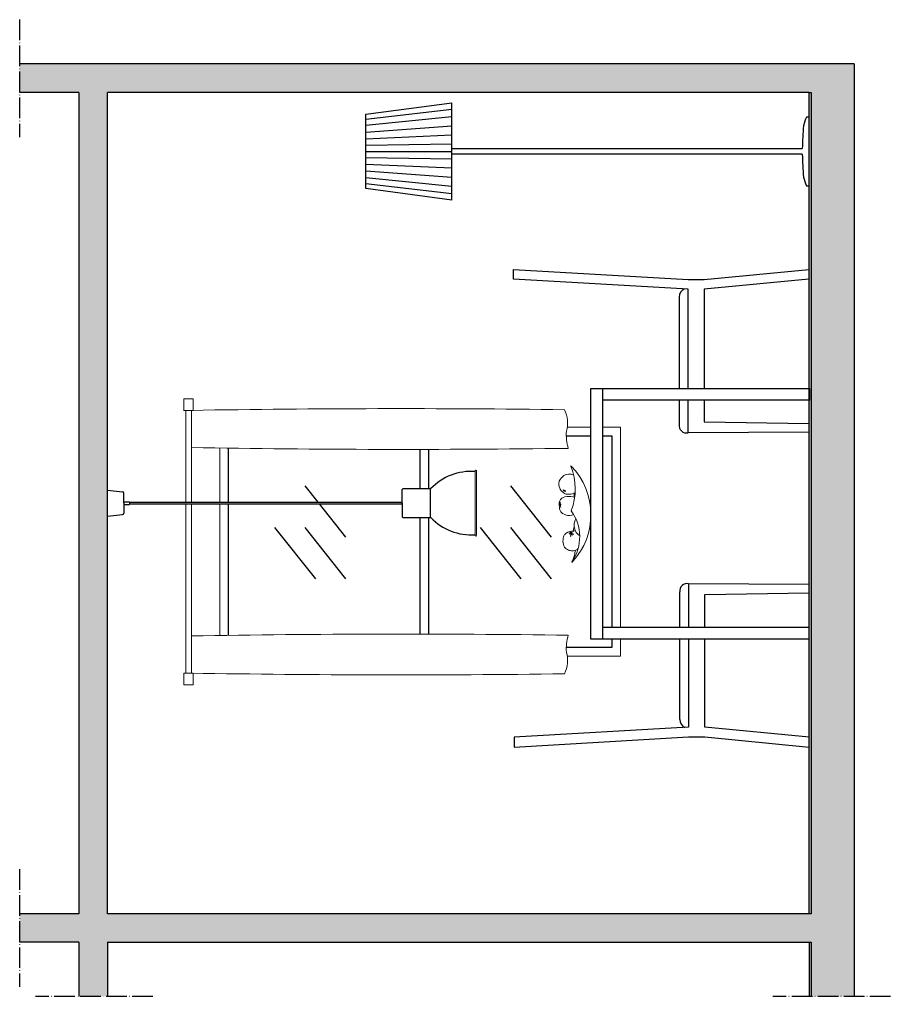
# Model space of a CAD drawing. Header units: millimetres. Extents: x 1189 to 4193, y -188 to 4789.
# Drawn here: x 1188.6 to 1493.1, y 3127.1 to 3468.5 of the extents above; entities that cross this region are included whole.
import ezdxf

# ---------------------------------------------------------------- set-up
doc = ezdxf.new("R2010")
doc.units = ezdxf.units.MM
doc.header["$LTSCALE"] = 0.3
doc.linetypes.add('ACAD_ISO04W100', pattern=[30, 24, -3, 0, -3])
for name, color, linetype, lineweight in [('A-GLAZ-FULL', 4, 'Continuous', 25), ('ACCESSORI - furniture', 6, 'Continuous', 9), ('arred leg', 2, 'Continuous', 18)]:
    doc.layers.add(name, color=color, linetype=linetype, lineweight=lineweight)
doc.layers.add('mura', color=5, linetype='Continuous')

msp = doc.modelspace()

# ---------------------------------------------------------------- hatches: boundary and pattern name
at = {"true_color": 0x939598}
h = msp.add_hatch(color=252, dxfattribs=at)
h.dxf.hatch_style = 1
h.paths.add_polyline_path([(1464.69, 3156), (1465.39, 3156), (1465.39, 3443), (1464.69, 3443), (1464.69, 3339.6), (1464.85, 3339.6), (1464.84, 3335.47), (1464.69, 3335.47), (1464.69, 3256.04), (1464.69, 3256.04), (1464.69, 3251.91)], flags=17)
at = {"linetype": 'Continuous', "true_color": 0x939598}
h = msp.add_hatch(color=252, dxfattribs=at)
h.dxf.hatch_style = 1
h.paths.add_polyline_path([(1465.39, 3146), (1464.69, 3146), (1464.69, 3127.06), (1465.39, 3127.06)])
at = {"layer": 'ACCESSORI - furniture', "linetype": 'ACAD_ISO04W100', "lineweight": 100, "true_color": 0x939598}
h = msp.add_hatch(color=252, dxfattribs=at)
h.dxf.hatch_style = 1
h.paths.add_polyline_path([(1209.36, 3156), (1188.61, 3156), (1188.61, 3146), (1209.36, 3146), (1209.36, 3127.06), (1219.36, 3127.06), (1219.36, 3146), (1465.39, 3146), (1465.39, 3127.06), (1480.39, 3127.06), (1480.39, 3453), (1470.39, 3453), (1209.36, 3453), (1188.61, 3453), (1188.61, 3443), (1209.36, 3443)])
h.paths.add_polyline_path([(1219.36, 3156), (1219.36, 3443), (1464.69, 3443), (1465.39, 3443), (1465.39, 3156)], flags=16)
h.paths.add_polyline_path([(1246.09, 3236), (1246.09, 3240.06), (1246.7, 3240.06), (1246.7, 3299.2), (1227.11, 3299.2), (1227.11, 3299), (1225.11, 3299), (1225.11, 3296, -0.359688), (1224.71, 3295.51), (1219.36, 3295), (1219.36, 3304), (1224.61, 3303.5, -0.414214), (1225.11, 3303), (1225.11, 3300), (1227.11, 3300), (1246.7, 3299.96), (1246.7, 3331.93), (1246.09, 3331.93), (1246.09, 3335.99), (1249.32, 3335.99), (1249.32, 3331.94, -0.00726), (1379.14, 3332.17, -0.155273), (1380.09, 3326), (1388.35, 3326), (1388.35, 3339.6), (1419.2, 3339.6), (1419.2, 3371.53, -0.294085), (1420.97, 3374.33), (1361.33, 3377.79), (1361.33, 3381.19), (1422.32, 3377.64), (1427.98, 3377.64), (1464.69, 3381.21), (1464.69, 3410.45), (1463.69, 3410.45, -0.044588), (1462.69, 3413.46, -0.015527), (1462.24, 3421.45), (1339.69, 3421.45), (1339.69, 3405.45), (1309.69, 3409.45), (1309.69, 3435.45), (1339.69, 3439.45), (1339.69, 3423.45), (1462.24, 3423.45, -0.016342), (1462.69, 3431.43, -0.044588), (1463.69, 3434.45), (1464.69, 3434.45), (1464.69, 3339.6), (1464.85, 3339.6), (1464.84, 3335.47), (1464.69, 3335.47), (1464.69, 3256.04), (1464.69, 3256.04), (1464.69, 3251.91), (1464.69, 3214.25), (1428.18, 3217.79), (1422.52, 3217.79), (1361.53, 3214.25), (1361.53, 3217.64), (1421.17, 3221.11, -0.289735), (1419.4, 3223.85), (1419.4, 3251.91), (1398.69, 3251.91), (1398.69, 3246), (1380.09, 3246, -0.155273), (1379.14, 3239.83, -0.00726), (1249.32, 3240.05), (1249.32, 3236)], flags=0)
h.paths.add_polyline_path([(1328.69, 3253.72), (1328.69, 3294.5), (1322.36, 3294.5), (1322.36, 3299.5), (1322.36, 3304.5), (1328.69, 3304.5), (1328.69, 3318.28, 0.00017), (1331.69, 3318.29), (1331.97, 3304.75, 0.675192), (1332.4, 3304.58, -0.221666), (1347.85, 3310.56), (1347.85, 3310.75, -1), (1348.36, 3310.75), (1348.36, 3310.5), (1348.36, 3288.5), (1348.36, 3288.25, -1), (1347.85, 3288.25), (1347.85, 3288.44, -0.221666), (1332.4, 3294.42, 0.675193), (1331.97, 3294.25), (1331.69, 3253.71, 0.00017)], flags=0)
h.paths.add_polyline_path([(1382.96, 3289.76, -0.08347), (1382.52, 3291.13, -0.012598), (1382.11, 3289.69, 0.023986)], flags=0)
h.paths.add_polyline_path([(1381.23, 3289.44, 0.323921), (1381.36, 3288.9, 0.541853)], flags=0)
h.paths.add_polyline_path([(1382.8, 3283.05, 0.214082), (1383.87, 3283.59, 0.203027), (1382.37, 3295.51, -0.044288), (1381.72, 3295.25, -0.177722), (1378.74, 3295.71, -0.18878), (1377.64, 3296.88, -0.117874), (1377.36, 3298.17, -0.129415), (1377.27, 3299.7, -0.317658), (1379.26, 3301.68, -0.088215), (1381.92, 3301.7, -0.057396), (1382.43, 3301.57, 0.03665), (1382.48, 3302.45, -0.015032), (1382.44, 3302.91, -0.136767), (1379.69, 3302.68, -0.123935), (1378.39, 3303.42, -0.106702), (1377.44, 3304.68, -0.194664), (1377.28, 3307.15, -0.1239), (1378.86, 3309.14, -0.136344), (1381.09, 3309.63, -0.130308), (1382.3, 3309.3, 0.042335), (1381.17, 3312.74, -0.405177), (1381.81, 3278.91, -0.901072), (1381.69, 3279.01, 0.138529)], flags=0)
h.paths.add_polyline_path([(1377.51, 3299.11, -0.699858), (1377.75, 3298.85, -0.963994), (1377.53, 3298.84, -0.977921)], flags=0)
h.paths.add_polyline_path([(1378.88, 3303.96, 0.49552), (1378.99, 3303.69, 0.26883), (1378.88, 3303.96, 0.780701), (1379.29, 3303.79, 0.45229)], flags=0)

# ---------------------------------------------------------------- linework, layer by layer
for p, q in [((1464.69, 3443), (1465.39, 3443)), ((1465.39, 3443), (1465.39, 3156)), ((1309.69, 3435.45), (1339.69, 3439.45)), ((1339.69, 3405.45), (1339.69, 3439.45)), ((1309.69, 3433.68), (1339.69, 3437.19)), ((1309.69, 3409.45), (1309.69, 3435.45)), ((1309.69, 3431.57), (1339.69, 3434.61)), ((1464.69, 3434.45), (1463.69, 3434.45)), ((1464.69, 3410.45), (1464.69, 3434.45)), ((1309.69, 3429.22), (1339.69, 3431.41)), ((1309.69, 3426.88), (1339.69, 3428.21)), ((1309.69, 3424.61), (1339.69, 3425.08)), ((1309.69, 3422.45), (1339.69, 3422.45)), ((1339.69, 3421.45), (1339.69, 3423.45)), ((1339.69, 3423.45), (1462.24, 3423.45)), ((1464.69, 3421.45), (1464.69, 3423.45)), ((1309.69, 3420.28), (1339.69, 3419.81)), ((1462.24, 3421.45), (1339.69, 3421.45)), ((1309.69, 3418.01), (1339.69, 3416.68)), ((1309.69, 3415.67), (1339.69, 3413.48)), ((1309.69, 3413.32), (1339.69, 3410.28)), ((1309.69, 3411.21), (1339.69, 3407.7)), ((1339.69, 3405.45), (1309.69, 3409.45)), ((1463.69, 3410.45), (1464.69, 3410.45)), ((1361.33, 3381.19), (1422.32, 3377.64)), ((1361.33, 3377.79), (1361.33, 3381.19)), ((1361.33, 3381.19), (1361.33, 3381.19)), ((1427.98, 3377.64), (1464.49, 3381.19)), ((1464.49, 3381.19), (1464.49, 3377.79)), ((1422.32, 3374.25), (1361.33, 3377.79)), ((1422.32, 3377.64), (1427.98, 3377.64)), ((1464.49, 3377.79), (1427.98, 3374.26)), ((1422.32, 3339.6), (1422.32, 3374.25)), ((1427.98, 3374.26), (1427.98, 3339.6)), ((1419.2, 3371.53), (1419.2, 3339.6)), ((1388.35, 3339.6), (1464.85, 3339.6)), ((1388.35, 3251.91), (1388.35, 3339.6)), ((1392.47, 3320.04), (1392.47, 3339.6)), ((1464.84, 3335.47), (1392.47, 3335.47)), ((1419.2, 3335.47), (1419.2, 3326.98)), ((1422.32, 3324.1), (1422.32, 3335.47)), ((1427.98, 3335.47), (1427.98, 3327.91)), ((1427.98, 3327.91), (1464.49, 3327.31)), ((1464.49, 3327.31), (1464.49, 3324.33)), ((1464.49, 3324.33), (1422.32, 3324.1)), ((1392.47, 3251.91), (1392.47, 3320.04)), ((1219.36, 3304), (1224.61, 3303.5)), ((1219.36, 3295), (1219.36, 3304)), ((1225.11, 3299.5), (1225.11, 3303)), ((1322.36, 3299.5), (1322.36, 3304.25)), ((1332.22, 3304.5), (1322.61, 3304.5)), ((1332.33, 3294.5), (1332.33, 3304.5)), ((1225.11, 3299.5), (1225.11, 3300)), ((1225.11, 3300), (1227.11, 3300)), ((1225.11, 3299.5), (1225.11, 3296)), ((1225.11, 3299.5), (1225.11, 3299)), ((1225.11, 3299), (1227.11, 3299)), ((1227.11, 3300), (1227.11, 3299)), ((1227.11, 3299.8), (1322.36, 3299.8)), ((1227.11, 3299.2), (1322.36, 3299.2)), ((1322.36, 3299.5), (1322.36, 3294.75)), ((1219.36, 3295), (1224.61, 3295.5)), ((1322.61, 3294.5), (1332.22, 3294.5)), ((1464.69, 3271.1), (1422.52, 3271.33)), ((1422.52, 3271.33), (1422.52, 3256.04)), ((1419.4, 3256.04), (1419.4, 3268.46)), ((1428.18, 3267.52), (1464.69, 3268.12)), ((1464.69, 3268.12), (1464.69, 3271.1)), ((1428.18, 3256.04), (1428.18, 3267.52)), ((1464.69, 3256.04), (1392.47, 3256.04)), ((1464.69, 3251.91), (1464.69, 3256.04)), ((1464.69, 3251.91), (1388.35, 3251.91)), ((1419.4, 3223.9), (1419.4, 3251.91)), ((1422.52, 3251.91), (1422.52, 3221.18)), ((1428.18, 3221.17), (1428.18, 3251.91)), ((1422.52, 3221.18), (1361.53, 3217.64)), ((1464.69, 3217.64), (1428.18, 3221.17)), ((1361.53, 3214.25), (1422.52, 3217.79)), ((1361.53, 3217.64), (1361.53, 3214.25)), ((1422.52, 3217.79), (1428.18, 3217.79)), ((1428.18, 3217.79), (1464.69, 3214.25)), ((1464.69, 3214.25), (1464.69, 3217.64)), ((1361.53, 3214.25), (1361.53, 3214.25)), ((1465.39, 3146), (1465.39, 3127.06))]:
    msp.add_line(p, q)
for centre, radius, start, end in [((1480.08, 3427.34), 17.86, 156.562, 166.7741), ((1584.54, 3420.64), 122.33, 174.94, 178.6851), ((1590.95, 3424.71), 128.75, 181.4533, 185.0116), ((1480.08, 3417.55), 17.86, 193.2259, 203.438), ((1422.26, 3371.56), 3.05, 114.9081, 180.4594), ((1421.77, 3326.62), 2.59, 172.1633, 282.3828), ((1346.54, 3291), 19.6, 86.1685, 136.1608), ((1224.61, 3303), 0.5, 0, 90), ((1322.61, 3304.25), 0.25, 90, 180), ((1332.22, 3304.75), 0.25, 270, 316.2152), ((1224.61, 3296), 0.5, 270, 0), ((1322.61, 3294.75), 0.25, 180, 270), ((1332.22, 3294.25), 0.25, 43.7848, 90), ((1346.54, 3308), 19.6, 223.8392, 273.8315), ((1421.97, 3268.81), 2.59, 77.6172, 187.8367), ((1422.46, 3223.88), 3.05, 179.5406, 245.0919)]:
    msp.add_arc(centre, radius, start, end)
at = {"layer": 'A-GLAZ-FULL'}
for p, q in [((1379.76, 3323), (1388.35, 3323)), ((1392.47, 3323), (1395.69, 3323)), ((1395.69, 3323), (1395.69, 3256.04)), ((1261.69, 3299.8), (1261.69, 3318.71)), ((1328.69, 3304.5), (1328.69, 3318.28)), ((1331.69, 3304.5), (1331.69, 3318.29)), ((1293.02, 3299.8), (1288.43, 3305.59)), ((1374.56, 3287.61), (1360.31, 3305.59)), ((1261.69, 3253.29), (1261.69, 3299.2)), ((1302.68, 3287.61), (1293.49, 3299.2)), ((1328.69, 3253.72), (1328.69, 3294.5)), ((1331.69, 3253.71), (1331.69, 3294.5)), ((1292.15, 3273.03), (1277.9, 3291.02)), ((1302.68, 3273.03), (1288.43, 3291.02)), ((1364.03, 3273.03), (1349.77, 3291.02)), ((1374.56, 3273.03), (1360.31, 3291.02)), ((1395.69, 3251.91), (1395.69, 3249)), ((1395.69, 3249), (1379.76, 3249))]:
    msp.add_line(p, q, dxfattribs=at)
at = {"layer": 'ACCESSORI - furniture'}
for p, q in [((1245.94, 3331.93), (1247.94, 3331.93)), ((1246.7, 3299.8), (1246.7, 3331.93)), ((1248.69, 3299.8), (1248.69, 3331.93)), ((1347.85, 3288.25), (1347.85, 3310.75)), ((1348.36, 3310.75), (1348.36, 3310.5)), ((1348.36, 3288.5), (1348.36, 3310.5)), ((1246.7, 3240.06), (1246.7, 3299.2)), ((1248.69, 3240.06), (1248.69, 3299.2)), ((1348.36, 3288.5), (1348.36, 3288.25))]:
    msp.add_line(p, q, dxfattribs=at)
for points in [[(1246.09, 3331.93), (1246.09, 3335.99), (1249.32, 3335.99), (1249.32, 3331.93)], [(1249.32, 3240.06), (1246.09, 3240.06), (1246.09, 3236), (1249.32, 3236)]]:
    msp.add_lwpolyline(points, close=True, dxfattribs=at)
for points in [[(1382.85, 3303.25, -0.088555), (1381.95, 3302.75, -0.111579), (1379.69, 3302.68, -0.123935), (1378.39, 3303.42, -0.106702), (1377.44, 3304.68)], [(1377.46, 3300.31, 0.184923), (1377.36, 3298.17, 0.117874), (1377.64, 3296.88, 0.18878), (1378.74, 3295.71, 0.177722), (1381.72, 3295.25)], [(1382.68, 3301.45, 0.069893), (1382.08, 3301.67, 0.093473), (1379.26, 3301.68, 0.245777), (1377.46, 3300.31)], [(1381.72, 3295.25, 0.044288), (1382.37, 3295.51, 0.044288)], [(1379.18, 3288.51, 0.193342), (1378.6, 3286.71, 0.107113), (1378.91, 3284.53, 0.175959), (1380.15, 3283.29, 0.135819), (1381.51, 3282.85, 0.17458), (1383.06, 3283.09, 0.167128), (1383.87, 3283.59)], [(1381.82, 3289.68, 0.017845), (1381.53, 3289.66, 0.017845)]]:
    msp.add_lwpolyline(points, format="xyb", dxfattribs=at)
for centre, radius, start, end in [((1321.93, -1138.08), 4470.61, 89.2668, 90.9387), ((1369.92, 3327.58), 10.29, 343.4113, 26.4495), ((1397.7, 3323.53), 17.95, 176.4516, 195.7934), ((1323.28, 7719.27), 4400.99, 269.02889, 270.74406), ((1381.4, 3312.4), 0.08, 44.2489, 201.942), ((1361.44, 3304.36), 21.43, 339.4359, 21.942), ((1364.04, 3295.49), 24.31, 316.983, 44.2489), ((1348.1, 3310.75), 0.253, 0, 180), ((1382.03, 3305.01), 5.2, 127.5138, 155.7657), ((1380.86, 3305.37), 4.26, 86.9545, 118.0108), ((1381.07, 3307.18), 2.45, 59.9584, 89.6553), ((1380.41, 3306.1), 3.29, 161.5249, 205.5875), ((1378.64, 3304.96), 0.91, 261.9352, 285.5592), ((1379.49, 3305.13), 1.21, 232.1816, 268.9083), ((1379.03, 3303.87), 0.184, 112.6276, 257.3569), ((1378.95, 3303.68), 0.293, 3.0706, 104.3454), ((1379.12, 3303.8), 0.172, 222.8983, 355.8078), ((1380.05, 3304.01), 0.789, 185.0004, 224.1678), ((1390, 3303.45), 7.59, 183.7098, 187.5687), ((1376.42, 3302.37), 6.06, 352.3759, 0.7717), ((1377.66, 3299.49), 0.409, 216.8593, 276.0253), ((1377.52, 3298.97), 0.138, 94.5406, 271.9824), ((1377.64, 3298.84), 0.114, 184.6113, 323.0235), ((1380.05, 3299.76), 2.44, 175.7342, 196.0952), ((1378.77, 3298.47), 1.09, 159.7951, 208.1177), ((1377.7, 3298.96), 0.126, 295.8881, 86.5786), ((1369.05, 3287.78), 15.4, 325.077, 35.9928), ((1386.8, 3291.73), 4.32, 148.1707, 236.9504), ((1381.82, 3286.09), 3.58, 94.6562, 137.3233), ((1380.88, 3288.64), 0.46, 29.8757, 120.1893), ((1381.19, 3288.41), 0.402, 75.0886, 151.3241), ((1381.11, 3289.12), 0.333, 344.8706, 70.4782), ((1382.11, 3287.98), 0.871, 132.298, 198.7776), ((1381.53, 3288.78), 0.271, 3.616, 161.344), ((1381.55, 3288.89), 0.272, 184.9519, 340.0081), ((1381.99, 3288.8), 0.495, 91.5664, 149.091), ((1381.35, 3288.28), 0.514, 348.8486, 48.984), ((1381.87, 3288.35), 0.455, 25.8107, 97.6689), ((1381.74, 3298.59), 8.91, 270.5588, 277.8793), ((1353.7, 3298.71), 29.8, 342.3817, 345.2689), ((1348.1, 3288.25), 0.253, 180, 0), ((1375.08, 3282.99), 7.72, 328.8985, 359.8016), ((1381.76, 3278.97), 0.08, 148.8985, 316.983), ((1323.28, -1147.27), 4400.99, 89.25594, 90.97111), ((1397.7, 3248.46), 17.95, 164.2066, 183.5484), ((1369.92, 3244.41), 10.29, 333.5505, 16.5887), ((1321.93, 7710.08), 4470.61, 269.0613, 270.7332)]:
    msp.add_arc(centre, radius, start, end, dxfattribs=at)
at = {"layer": 'arred leg'}
for p, q in [((1464.85, 3339.6), (1464.84, 3335.47)), ((1380.09, 3326), (1388.35, 3326)), ((1392.47, 3326), (1398.69, 3326)), ((1398.69, 3326), (1398.69, 3256.04)), ((1258.69, 3299.8), (1258.69, 3318.75)), ((1258.69, 3253.24), (1258.69, 3299.2)), ((1398.69, 3251.91), (1398.69, 3246)), ((1398.69, 3246), (1380.09, 3246))]:
    msp.add_line(p, q, dxfattribs=at)
at = {"layer": 'mura', "linetype": 'ACAD_ISO04W100'}
for p, q in [((1188.61, 3468.53), (1188.61, 3427.46)), ((1188.61, 3171.53), (1188.61, 3130.46)), ((1235.22, 3127.06), (1194.15, 3127.06)), ((1493.07, 3127.06), (1452, 3127.06))]:
    msp.add_line(p, q, dxfattribs=at)
at = {"layer": 'mura'}
for p, q in [((1470.39, 3453), (1188.61, 3453)), ((1209.36, 3453), (1188.61, 3453)), ((1480.39, 3453), (1470.39, 3453)), ((1480.39, 3453), (1480.39, 3127.06)), ((1209.36, 3443), (1188.61, 3443)), ((1209.36, 3443), (1209.36, 3156)), ((1464.69, 3443), (1219.36, 3443)), ((1219.36, 3156), (1219.36, 3443)), ((1464.69, 3156), (1464.69, 3443)), ((1209.36, 3156), (1188.61, 3156)), ((1465.39, 3156), (1219.36, 3156)), ((1209.36, 3146), (1188.61, 3146)), ((1209.36, 3146), (1209.36, 3127.06)), ((1219.36, 3146), (1465.39, 3146)), ((1219.36, 3146), (1219.36, 3127.06)), ((1464.69, 3146), (1464.69, 3127.06))]:
    msp.add_line(p, q, dxfattribs=at)

doc.saveas('drawing.dxf')
